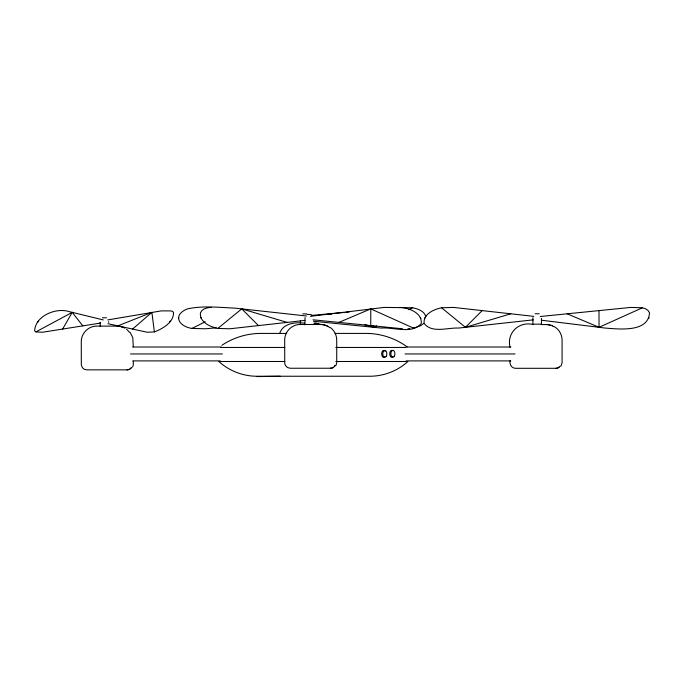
<?xml version="1.0" encoding="UTF-8"?>
<svg xmlns="http://www.w3.org/2000/svg" width="684" height="684" viewBox="0 0 684 684"><rect width="100%" height="100%" fill="white"/><g stroke="black" fill="none" stroke-linecap="round" stroke-linejoin="round"><path stroke-width="1.03" d="M370.737 325.593L370.788 308.886L338.896 322.395M532.93 317.607L532.879 324.156L541.454 324.156L541.454 318.368M305.073 317.556L304.876 324.849M132.576 367.111L133.26 365.085L133.312 361.28M279.876 332.834C283.603 322.968 295.753 322.027 304.688 323.224M335.989 365.495L336.725 362.759L336.725 340.059C336.725 335.288 334.416 330.62 330.637 327.713M424.567 318.564L425.029 317.632M648.629 318.564L649.099 317.632M62.603 329.064L72.222 312.357L82.832 325.866M560.948 366.154L562.086 362.811L562.086 340.119C562.103 334.656 559.042 329.355 554.296 326.644M37.731 322.036L38.535 321.104M169.606 322.036L170.41 321.104M533.306 319.856L458.596 328.063C447.695 327.499 431.861 333.561 424.148 323.438C422.909 314.161 433.998 309.262 441.556 307.774L465.419 327.311L482.177 310.604M132.559 329.064L151.882 312.357L154.37 331.894L147.257 332.262L107.952 323.712M211.433 307.415C207.295 307.509 202.302 308.569 200.455 312.759C199.206 322.036 210.296 326.935 217.863 328.423L241.717 308.886L287.118 322.395M423.678 323.438L420.788 325.652L412.623 328.423M221.907 345.283C233.329 337.597 247.044 333.416 260.809 333.416L286.682 333.416M103.284 319.924L69.144 311.605C56.002 307.313 35.269 315.931 34.619 330.825L35.884 331.894L72.222 312.357M306.423 315.991L234.894 308.133C219.265 307.449 203.037 305.526 187.621 308.843C184.227 310.117 180.892 312.032 179.14 315.333C176.412 322.993 185.766 327.636 192.016 328.423L205.268 321.754M364.675 324.549L373.797 327.311L376.636 325.883M408.835 309.681L412.623 307.774C417.83 308.792 424.525 311.058 425.841 316.863M567.139 313.802L599.039 327.311L642.43 307.774L645.696 308.843L648.116 310.545L649.509 312.759C648.432 332.954 618.25 328.97 605.109 328.063L541.882 320.266M117.862 325.866L151.882 312.357M154.37 331.894C162.621 328.85 174.01 322.198 173.522 312.314L172.248 311.246L170.213 310.887L161.313 310.887L107.696 319.924M313.392 321.232L381.244 328.063C393.565 327.02 412.366 334.527 421.267 323.438C422.225 312.639 408.502 307.706 399.593 307.415M465.419 327.311L510.82 313.802M100.565 323.062L42.374 332.262L35.884 331.894M310.459 316.324L384.186 307.415L412.623 307.774M304.91 320.411L229.824 328.782L217.863 328.423M540.257 316.504L630.828 307.415L642.43 307.774M311.22 315.444L343.984 312.443M346.104 312.255L349.276 311.964M216.204 327.816L205.619 328.782L192.016 328.423M441.556 307.774L453.526 307.415L533.845 316.367M407.912 328.782L409.793 328.636M535.144 313.776L539.189 313.776M302.679 313.905L306.731 313.905M307.142 314.469L311.194 314.469M102.412 317.778L106.456 317.778M313.836 323.224L314.802 323.224A15.57 15.048 -90 0 1 320.557 324.413M533.383 324.558C519.036 320.941 506.493 332.826 510.05 347.344M541.172 324.558L546.165 324.558A15.57 15.048 -90 0 1 550.056 325.088M335.049 333.416L365.966 333.416C380.663 333.416 395.326 338.17 407.16 346.916M132.653 347.01L221.308 347.01M406.108 347.01L510.794 347.01M220.898 347.455L284.8 347.455M335.801 347.455L405.569 347.455M130.516 353.953L222.377 353.953M405.039 353.953L515.069 353.953M132.653 360.896L220.248 360.896M406.108 360.896L510.794 360.896M284.8 361.494L218.854 361.494C229.157 370.908 243.025 376.26 256.979 376.243L369.787 376.243C383.75 376.26 397.618 370.908 407.921 361.494L335.801 361.494M330.552 368.24L290.178 368.24L287.434 367.505L285.425 365.495L284.741 363.469L284.689 340.059C284.518 331.74 291.94 324.319 300.267 324.498L320.805 324.498A15.57 15.048 -90 0 1 329.962 327.713M256.979 376.585L280.252 376.243M313.041 319.804L402.577 328.782M329.175 313.802L331.201 314.418M550.543 325.088L552.475 325.738M370.788 308.886L414.179 328.423M241.717 308.886L258.475 325.593M130.088 332.202L132.781 337.648L133.312 346.839M372.78 325.55L373.797 327.311M420.386 317.632L420.848 318.564M200.865 317.632L201.335 318.564M108.67 321.617L108.722 322.369M598.979 310.604L599.039 327.311M510.05 360.75C509.289 364.273 511.675 368.402 515.539 368.3L555.912 368.3A5.481 5.301 -90 0 0 559.136 367.163M300.421 320.428L300.421 324.284M178.618 317.632L178.618 318.564M100.146 322.369L100.146 326.225M392.847 356.689A3.471 2.018 -90 0 1 389.735 353.97A3.471 2.018 -90 0 1 392.659 350.687M384.605 350.781A3.471 2.018 -90 0 1 385.032 351.294M384.793 356.783A3.471 2.018 -90 0 1 381.715 354.517A3.471 2.018 -90 0 1 384.109 350.482M335.143 365.495A5.481 5.301 -90 0 1 334.296 366.633M333.775 367.103A5.481 5.301 -90 0 1 330.552 368.24M320.488 324.455A15.501 15.373 -90 0 1 328.149 326.576M335.075 365.495A5.463 5.412 -90 0 1 334.219 366.633M333.108 367.505A5.463 5.412 -90 0 1 330.406 368.257M551.92 325.738A15.57 15.048 -90 0 1 553.689 326.644M560.119 366.154A5.481 5.301 -90 0 1 559.657 366.692M545.849 324.515A15.501 15.373 -90 0 1 549.816 325.062M559.05 367.163A5.463 5.412 -90 0 1 555.767 368.308M314.486 323.181A15.501 15.373 -90 0 1 318.453 323.737M124.907 328.2A15.57 15.048 -90 0 0 117.383 326.114L96.846 326.114C88.527 325.935 81.105 333.356 81.276 341.675L81.328 365.085L82.413 367.71L84.021 369.121L86.757 369.856L127.138 369.856A5.481 5.301 90 0 0 128.507 369.668M126.549 329.329A15.57 15.048 -90 0 1 129.327 332.202M131.337 367.71A5.481 5.301 90 0 1 130.362 368.719M129.789 369.121A5.481 5.301 90 0 1 129.165 369.437M117.075 326.071A15.501 15.373 -90 0 1 122.932 327.285M131.268 367.71A5.463 5.412 -90 0 1 130.276 368.719M129.686 369.121A5.463 5.412 -90 0 1 129.054 369.437M128.387 369.676A5.463 5.412 -90 0 1 126.993 369.873M394.377 356.099A3.471 2.018 -90 0 0 393.291 350.388A3.471 2.018 -90 0 0 390.966 354.859A3.471 2.018 -90 0 0 394.377 356.099M386.323 356.193A3.471 2.018 -90 0 0 385.237 350.482A3.471 2.018 -90 0 0 382.903 354.953A3.471 2.018 -90 0 0 386.323 356.193"/></g></svg>
